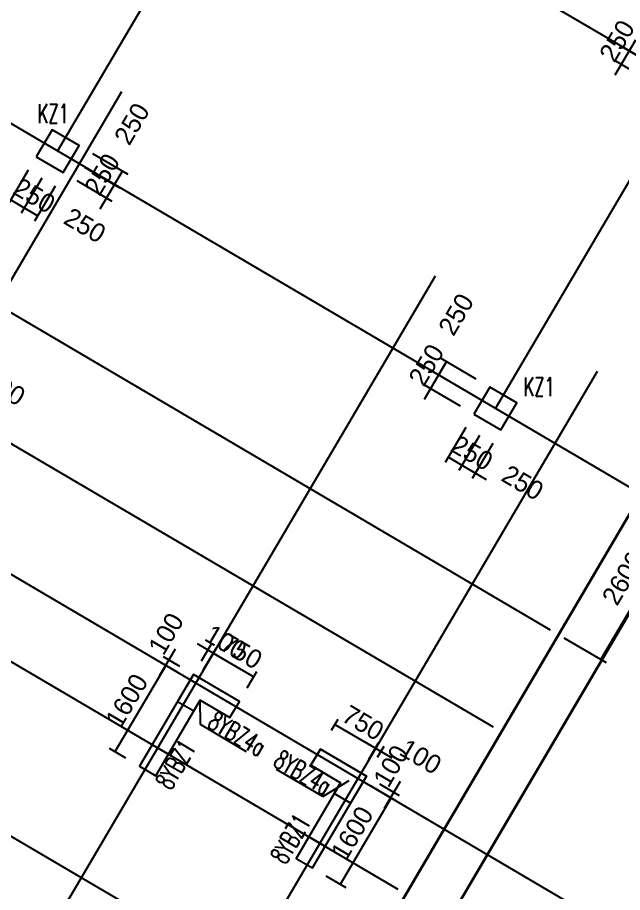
# Model space of a CAD drawing. Extents: x 387171 to 699106, y 11966 to 245688.
# Drawn here: x 628343 to 637994, y 110324 to 124287 of the extents above; entities that cross this region are included whole.
import ezdxf

# ---------------------------------------------------------------- set-up
doc = ezdxf.new("R2010")
doc.units = 0
doc.header["$LTSCALE"] = 100
doc.header["$MEASUREMENT"] = 0
for name, color, linetype in [('b边缘构件', 235, 'Continuous'), ('COLU', 7, 'Continuous'), ('DIM', 3, 'Continuous'), ('DOTE', 253, 'Continuous'), ('L-AXIS', 3, 'Continuous'), ('NUM', 7, 'Continuous'), ('wall-主楼', 2, 'Continuous'), ('Y阴影', 254, 'Continuous'), ('小尺寸', 4, 'Continuous'), ('边缘构件标注', 1, 'Continuous')]:
    doc.layers.add(name, color=color, linetype=linetype)
doc.styles.get("Standard").update_dxf_attribs({"font": 'standard'})
doc.styles.add('tk', font='tk')
doc.dimstyles.get("Standard").update_dxf_attribs({"dimtxt": 300, "dimasz": 100, "dimexe": 100, "dimexo": 250, "dimgap": 100, "dimtad": 0, "dimtoh": 1, "dimdec": 0, "dimdsep": 46, "dimcen": 0.09, "dimclrt": 7, "dimadec": 0, "dimazin": 0, "dimtfac": 1, "dimtdec": 4, "dimtofl": 0, "dimtmove": 0, "dimatfit": 3, "dimfxl": 1, "dimtolj": 1, "dimtzin": 0, "dimarcsym": 0})

# ---------------------------------------------------------------- blocks, each defined once
blk = doc.blocks.new('*D432')
at = {"layer": 'L-AXIS', "color": 0, "linetype": 'ByBlock', "lineweight": -2}
for p, q in [((638375, 116631), (639052, 116233)), ((637648, 114043), (638966, 116284)), ((637057, 114390), (637735, 113992))]:
    blk.add_line(p, q, dxfattribs=at)
for points in [[(638966, 116284), (638930, 116189), (638901, 116206)], [(637648, 114043), (637685, 114137), (637713, 114120)]]:
    blk.add_solid(points, dxfattribs=at)
at = {"layer": 'L-AXIS', "color": 7, "linetype": 'Continuous', "lineweight": -2, "insert": (638006, 115341), "char_height": 300, "width": 775, "attachment_point": 5, "rotation": 59.5454, "style": 'tk'}
blk.add_mtext('2600', dxfattribs=at)
blk = doc.blocks.new('*D3494')
at = {"layer": '小尺寸', "color": 0, "linetype": 'ByBlock', "lineweight": -2}
for p, q in [((630859, 114207), (630605, 113776)), ((630934, 113930), (630671, 114085)), ((630884, 113844), (630620, 113999))]:
    blk.add_line(p, q, dxfattribs=at)
for points in [[(630757, 114034), (630794, 114129), (630822, 114112)], [(630707, 113948), (630670, 113853), (630642, 113870)]]:
    blk.add_solid(points, dxfattribs=at)
at = {"layer": '小尺寸', "color": 7, "linetype": 'Continuous', "lineweight": -2, "insert": (630713, 114453), "char_height": 300, "width": 476.67, "attachment_point": 5, "rotation": 59.5454, "style": 'tk'}
blk.add_mtext('100', dxfattribs=at)
blk = doc.blocks.new('*D3083')
at = {"layer": '小尺寸', "color": 0, "linetype": 'ByBlock', "lineweight": -2}
for p, q in [((630707, 113948), (629896, 112569)), ((630884, 113844), (630620, 113999)), ((630073, 112465), (629809, 112620))]:
    blk.add_line(p, q, dxfattribs=at)
for points in [[(630707, 113948), (630670, 113853), (630642, 113870)], [(629896, 112569), (629932, 112663), (629961, 112647)]]:
    blk.add_solid(points, dxfattribs=at)
at = {"layer": '小尺寸', "color": 7, "linetype": 'Continuous', "lineweight": -2, "insert": (630086, 113385), "char_height": 300, "width": 685, "attachment_point": 5, "rotation": 59.5454, "style": 'tk'}
blk.add_mtext('1600', dxfattribs=at)
blk = doc.blocks.new('*D3973')
at = {"layer": '小尺寸', "color": 0, "linetype": 'ByBlock', "lineweight": -2}
for p, q in [((631207, 114295), (631638, 114042)), ((631277, 114019), (631430, 114280)), ((631312, 113882), (631516, 114229))]:
    blk.add_line(p, q, dxfattribs=at)
for points in [[(631379, 114194), (631285, 114230), (631302, 114259)], [(631466, 114143), (631560, 114107), (631543, 114078)]]:
    blk.add_solid(points, dxfattribs=at)
at = {"layer": '小尺寸', "color": 7, "linetype": 'Continuous', "lineweight": -2, "insert": (631667, 114315), "char_height": 300, "width": 476.67, "attachment_point": 5, "rotation": 329.5454, "style": 'tk'}
blk.add_mtext('100', dxfattribs=at)
blk = doc.blocks.new('*D3882')
at = {"layer": '小尺寸', "color": 0, "linetype": 'ByBlock', "lineweight": -2}
for p, q in [((631312, 113882), (631516, 114229)), ((631466, 114143), (632112, 113763)), ((632009, 113588), (632163, 113849))]:
    blk.add_line(p, q, dxfattribs=at)
for points in [[(631466, 114143), (631560, 114107), (631543, 114078)], [(632112, 113763), (632017, 113799), (632034, 113828)]]:
    blk.add_solid(points, dxfattribs=at)
at = {"layer": '小尺寸', "color": 7, "linetype": 'Continuous', "lineweight": -2, "insert": (631916, 114169), "char_height": 300, "width": 566.67, "attachment_point": 5, "rotation": 329.5454, "style": 'tk'}
blk.add_mtext('750', dxfattribs=at)
blk = doc.blocks.new('*D3408')
at = {"layer": '小尺寸', "color": 0, "linetype": 'ByBlock', "lineweight": -2}
for p, q in [((627676, 118352), (627158, 118656)), ((627225, 118374), (627382, 118640)), ((627498, 118445), (627554, 118539))]:
    blk.add_line(p, q, dxfattribs=at)
for points in [[(627331, 118554), (627236, 118591), (627253, 118619)], [(627503, 118453), (627598, 118417), (627581, 118388)]]:
    blk.add_solid(points, dxfattribs=at)
at = {"layer": '小尺寸', "color": 7, "linetype": 'Continuous', "lineweight": -2, "insert": (628135, 118372), "char_height": 300, "width": 566.67, "attachment_point": 5, "rotation": 329.5454, "style": 'tk'}
blk.add_mtext('200', dxfattribs=at)
blk = doc.blocks.new('*D3805')
at = {"layer": '小尺寸', "color": 0, "linetype": 'ByBlock', "lineweight": -2}
for p, q in [((633353, 112914), (633457, 113091)), ((633406, 113005), (634053, 112625)), ((633949, 112448), (634104, 112711))]:
    blk.add_line(p, q, dxfattribs=at)
for points in [[(633406, 113005), (633501, 112969), (633484, 112940)], [(634053, 112625), (633958, 112661), (633975, 112690)]]:
    blk.add_solid(points, dxfattribs=at)
at = {"layer": '小尺寸', "color": 7, "linetype": 'Continuous', "lineweight": -2, "insert": (633856, 113031), "char_height": 300, "width": 566.67, "attachment_point": 5, "rotation": 329.5454, "style": 'tk'}
blk.add_mtext('750', dxfattribs=at)
blk = doc.blocks.new('*D4580')
at = {"layer": '小尺寸', "color": 0, "linetype": 'ByBlock', "lineweight": -2}
for p, q in [((633881, 112726), (634312, 112473)), ((633949, 112448), (634104, 112711)), ((634086, 112483), (634190, 112660))]:
    blk.add_line(p, q, dxfattribs=at)
for points in [[(634053, 112625), (633958, 112661), (633975, 112690)], [(634139, 112574), (634234, 112538), (634217, 112509)]]:
    blk.add_solid(points, dxfattribs=at)
at = {"layer": '小尺寸', "color": 7, "linetype": 'Continuous', "lineweight": -2, "insert": (634775, 112491), "char_height": 300, "width": 476.67, "attachment_point": 5, "rotation": 329.5454, "style": 'tk'}
blk.add_mtext('100', dxfattribs=at)
blk = doc.blocks.new('*D4315')
at = {"layer": '小尺寸', "color": 0, "linetype": 'ByBlock', "lineweight": -2}
for p, q in [((633979, 112024), (634381, 111788)), ((634116, 112059), (634432, 111874)), ((634447, 112097), (634194, 111666))]:
    blk.add_line(p, q, dxfattribs=at)
for points in [[(634346, 111924), (634382, 112019), (634411, 112002)], [(634295, 111838), (634259, 111744), (634230, 111760)]]:
    blk.add_solid(points, dxfattribs=at)
at = {"layer": '小尺寸', "color": 7, "linetype": 'Continuous', "lineweight": -2, "insert": (634302, 112343), "char_height": 300, "width": 476.67, "attachment_point": 5, "rotation": 59.5454, "style": 'tk'}
blk.add_mtext('100', dxfattribs=at)
blk = doc.blocks.new('*D4192')
at = {"layer": '小尺寸', "color": 0, "linetype": 'ByBlock', "lineweight": -2}
for p, q in [((633987, 112019), (634389, 111783)), ((634303, 111834), (633492, 110454)), ((633262, 110589), (633578, 110404))]:
    blk.add_line(p, q, dxfattribs=at)
for points in [[(634303, 111834), (634266, 111739), (634237, 111756)], [(633492, 110454), (633528, 110549), (633557, 110532)]]:
    blk.add_solid(points, dxfattribs=at)
at = {"layer": '小尺寸', "color": 7, "linetype": 'Continuous', "lineweight": -2, "insert": (633682, 111271), "char_height": 300, "width": 685, "attachment_point": 5, "rotation": 59.5454, "style": 'tk'}
blk.add_mtext('1600', dxfattribs=at)
blk = doc.blocks.new('*D1953')
at = {"layer": 'DIM', "color": 0, "linetype": 'ByBlock', "lineweight": -2}
for p, q in [((638203, 123925), (637874, 123365)), ((638576, 123474), (638015, 123803)), ((638449, 123258), (637889, 123588))]:
    blk.add_line(p, q, dxfattribs=at)
for points in [[(638102, 123753), (638138, 123847), (638167, 123830)], [(637975, 123537), (637939, 123442), (637910, 123459)]]:
    blk.add_solid(points, dxfattribs=at)
at = {"layer": 'DIM', "color": 7, "linetype": 'Continuous', "lineweight": -2, "insert": (637907, 123914), "char_height": 300, "width": 566.67, "attachment_point": 5, "rotation": 59.5454, "style": 'tk'}
blk.add_mtext('250', dxfattribs=at)
blk = doc.blocks.new('*D2181')
at = {"layer": 'DIM', "color": 0, "linetype": 'ByBlock', "lineweight": -2}
for p, q in [((635661, 118517), (635101, 118847)), ((635187, 118796), (635061, 118580)), ((635535, 118302), (634974, 118631))]:
    blk.add_line(p, q, dxfattribs=at)
for points in [[(635187, 118796), (635151, 118701), (635122, 118718)], [(635061, 118580), (635097, 118675), (635126, 118658)]]:
    blk.add_solid(points, dxfattribs=at)
at = {"layer": 'DIM', "color": 7, "linetype": 'Continuous', "lineweight": -2, "insert": (635340, 119549), "char_height": 300, "width": 566.67, "attachment_point": 5, "rotation": 59.5454, "style": 'tk'}
blk.add_mtext('250', dxfattribs=at)
blk = doc.blocks.new('*D2317')
at = {"layer": 'DIM', "color": 0, "linetype": 'ByBlock', "lineweight": -2}
for p, q in [((635162, 118753), (634832, 118192)), ((635535, 118302), (634974, 118631)), ((635408, 118086), (634848, 118416))]:
    blk.add_line(p, q, dxfattribs=at)
for points in [[(635061, 118580), (635097, 118675), (635126, 118658)], [(634934, 118365), (634898, 118270), (634869, 118287)]]:
    blk.add_solid(points, dxfattribs=at)
at = {"layer": 'DIM', "color": 7, "linetype": 'Continuous', "lineweight": -2, "insert": (634865, 118742), "char_height": 300, "width": 566.67, "attachment_point": 5, "rotation": 59.5454, "style": 'tk'}
blk.add_mtext('250', dxfattribs=at)
blk = doc.blocks.new('*D1911')
at = {"layer": 'DIM', "color": 0, "linetype": 'ByBlock', "lineweight": -2}
for p, q in [((635497, 117744), (635167, 117184)), ((635712, 117617), (635383, 117057)), ((635218, 117270), (635433, 117143))]:
    blk.add_line(p, q, dxfattribs=at)
for points in [[(635218, 117270), (635313, 117233), (635296, 117205)], [(635433, 117143), (635339, 117179), (635356, 117208)]]:
    blk.add_solid(points, dxfattribs=at)
at = {"layer": 'DIM', "color": 7, "linetype": 'Continuous', "lineweight": -2, "insert": (635595, 117338), "char_height": 300, "width": 566.67, "attachment_point": 5, "rotation": 329.5454, "style": 'tk'}
blk.add_mtext('250', dxfattribs=at)
blk = doc.blocks.new('*D2847')
at = {"layer": 'DIM', "color": 0, "linetype": 'ByBlock', "lineweight": -2}
for p, q in [((635712, 117617), (635383, 117057)), ((635928, 117490), (635598, 116930)), ((635261, 117244), (635821, 116915))]:
    blk.add_line(p, q, dxfattribs=at)
for points in [[(635433, 117143), (635339, 117179), (635356, 117208)], [(635649, 117016), (635744, 116980), (635727, 116951)]]:
    blk.add_solid(points, dxfattribs=at)
at = {"layer": 'DIM', "color": 7, "linetype": 'Continuous', "lineweight": -2, "insert": (636402, 116864), "char_height": 300, "width": 566.67, "attachment_point": 5, "rotation": 329.5454, "style": 'tk'}
blk.add_mtext('250', dxfattribs=at)
blk = doc.blocks.new('*D2735')
at = {"layer": 'DIM', "color": 0, "linetype": 'ByBlock', "lineweight": -2}
for p, q in [((628514, 121849), (628185, 121289)), ((628730, 121723), (628400, 121162)), ((628236, 121375), (628451, 121249))]:
    blk.add_line(p, q, dxfattribs=at)
for points in [[(628236, 121375), (628330, 121339), (628313, 121310)], [(628451, 121249), (628356, 121285), (628373, 121314)]]:
    blk.add_solid(points, dxfattribs=at)
at = {"layer": 'DIM', "color": 7, "linetype": 'Continuous', "lineweight": -2, "insert": (628612, 121444), "char_height": 300, "width": 566.67, "attachment_point": 5, "rotation": 329.5454, "style": 'tk'}
blk.add_mtext('250', dxfattribs=at)
blk = doc.blocks.new('*D2360')
at = {"layer": 'DIM', "color": 0, "linetype": 'ByBlock', "lineweight": -2}
for p, q in [((628730, 121723), (628400, 121162)), ((628945, 121596), (628616, 121036)), ((628451, 121249), (628667, 121122))]:
    blk.add_line(p, q, dxfattribs=at)
for points in [[(628451, 121249), (628546, 121212), (628529, 121184)], [(628667, 121122), (628572, 121158), (628589, 121187)]]:
    blk.add_solid(points, dxfattribs=at)
at = {"layer": 'DIM', "color": 7, "linetype": 'Continuous', "lineweight": -2, "insert": (629419, 120969), "char_height": 300, "width": 566.67, "attachment_point": 5, "rotation": 329.5454, "style": 'tk'}
blk.add_mtext('250', dxfattribs=at)
blk = doc.blocks.new('*D3318')
at = {"layer": 'DIM', "color": 0, "linetype": 'ByBlock', "lineweight": -2}
for p, q in [((629414, 121900), (629975, 121571)), ((629660, 121234), (629990, 121794)), ((629288, 121685), (629848, 121355))]:
    blk.add_line(p, q, dxfattribs=at)
for points in [[(629888, 121621), (629925, 121716), (629953, 121699)], [(629762, 121406), (629725, 121311), (629697, 121328)]]:
    blk.add_solid(points, dxfattribs=at)
at = {"layer": 'DIM', "color": 7, "linetype": 'Continuous', "lineweight": -2, "insert": (629693, 121783), "char_height": 300, "width": 566.67, "attachment_point": 5, "rotation": 59.5454, "style": 'tk'}
blk.add_mtext('250', dxfattribs=at)
blk = doc.blocks.new('*D3208')
at = {"layer": 'DIM', "color": 0, "linetype": 'ByBlock', "lineweight": -2}
for p, q in [((629541, 122116), (630101, 121786)), ((629414, 121900), (629975, 121571)), ((629888, 121621), (630015, 121837))]:
    blk.add_line(p, q, dxfattribs=at)
for points in [[(630015, 121837), (629979, 121742), (629950, 121759)], [(629888, 121621), (629925, 121716), (629953, 121699)]]:
    blk.add_solid(points, dxfattribs=at)
at = {"layer": 'DIM', "color": 7, "linetype": 'Continuous', "lineweight": -2, "insert": (630168, 122590), "char_height": 300, "width": 566.67, "attachment_point": 5, "rotation": 59.5454, "style": 'tk'}
blk.add_mtext('250', dxfattribs=at)
blk = doc.blocks.new('后浇带现场')
at = {"color": 6, "lineweight": 30}
for points in [[(821257, 720830), (821257, 688843), (805860, 662656), (825600, 651049), (814026, 631365), (812236, 611185), (845904, 608199)], [(822057, 720830), (822057, 688625), (806955, 662940), (826695, 651333), (814807, 631115), (813104, 611911), (845975, 608996)]]:
    blk.add_lwpolyline(points, dxfattribs=at)

msp = doc.modelspace()

# ---------------------------------------------------------------- hatches: boundary and pattern name
at = {"layer": 'Y阴影'}
h = msp.add_hatch(dxfattribs=at)
h.set_pattern_fill('ANSI31', color=256, scale=25, angle=-30.45463, style=0)
h.set_pattern_definition([])
h.paths.add_polyline_path([(631149.8, 113803.5), (630896.4, 113372.5), (631155, 113220.4), (631256.4, 113392.8), (631730.5, 113114), (631882.5, 113372.7)], flags=0)
h = msp.add_hatch(dxfattribs=at)
h.set_pattern_fill('ANSI31', color=256, scale=25, angle=-30.45463, style=0)
h.set_pattern_definition([])
h.paths.add_polyline_path([(630490.9, 112682.8), (630288.1, 112338), (630546.8, 112186), (630749.5, 112530.8)], flags=0)
h = msp.add_hatch(dxfattribs=at)
h.set_pattern_fill('ANSI31', color=256, scale=25, angle=-30.45463, style=0)
h.set_pattern_definition([])
h.paths.add_polyline_path([(633908.3, 112181.5), (633654.9, 111750.5), (633396.3, 111902.6), (633497.6, 112075), (633023.5, 112353.8), (633175.6, 112612.4)], flags=0)
h = msp.add_hatch(dxfattribs=at)
h.set_pattern_fill('ANSI31', color=256, scale=25, angle=-30.45463, style=0)
h.set_pattern_definition([])
h.paths.add_polyline_path([(632990.8, 111213), (632788, 110868.2), (633046.6, 110716.1), (633249.4, 111060.9)], flags=0)

# ---------------------------------------------------------------- linework, layer by layer
at = {"layer": 'b边缘构件'}
for points in [[(631149.8, 113803.5), (630896.4, 113372.5), (631155, 113220.4), (631256.4, 113392.8), (631730.5, 113114), (631882.5, 113372.7), (631149.8, 113803.5)], [(630490.9, 112682.8), (630288.1, 112338), (630546.8, 112186), (630749.5, 112530.8), (630490.9, 112682.8)], [(633908.3, 112181.5), (633654.9, 111750.5), (633396.3, 111902.6), (633497.6, 112075), (633023.5, 112353.8), (633175.6, 112612.4), (633908.3, 112181.5)], [(632990.8, 111213), (632788, 110868.2), (633046.6, 110716.1), (633249.4, 111060.9), (632990.8, 111213)]]:
    msp.add_lwpolyline(points, dxfattribs=at)
at = {"layer": 'COLU'}
for points in [[(628641, 122064.9), (629072, 121811.5), (629325.5, 122242.5), (628894.4, 122495.9)], [(635623.5, 117959.4), (636054.5, 117705.9), (636307.9, 118137), (635876.9, 118390.4)]]:
    msp.add_lwpolyline(points, close=True, dxfattribs=at)
at = {"layer": 'DOTE'}
for p, q in [((628983.2, 122153.7), (646343.1, 151678.2)), ((587628.3, 143453.4), (636841.8, 114516.9)), ((585803.6, 140350.1), (639805.6, 108598)), ((645989.3, 119114.8), (611077, 139642.5)), ((647775.5, 111104.2), (601053.4, 138575.8)), ((635965.7, 118048.2), (647826.1, 138219.7)), ((597120.7, 129519.7), (633192.4, 108310.3)), ((630003.3, 123099.4), (624360.9, 113503)), ((621063.7, 121706), (635929.5, 112965.2)), ((635003.1, 120159.6), (628600.4, 109270.2)), ((619543.1, 119119.9), (634408.9, 110379.1)), ((637589.2, 118639.1), (625971.5, 98880.3))]:
    msp.add_line(p, q, dxfattribs=at)
at = {"layer": 'wall-主楼'}
for points in [[(631882.5, 113372.7), (631149.8, 113803.5), (630288.1, 112338), (630546.8, 112186), (631256.4, 113392.8), (631730.5, 113114)], [(633046.6, 110716.1), (633908.3, 112181.5), (633175.6, 112612.4), (633023.5, 112353.8), (633497.6, 112075), (632788, 110868.2)]]:
    msp.add_lwpolyline(points, close=True, dxfattribs=at)
at = {"layer": '边缘构件标注', "color": 200}
for p, q in [((631259.8, 113004.2), (631256.4, 113392.8)), ((631996.3, 112571.2), (631259.8, 113004.2)), ((633212.1, 111856.3), (632475.7, 112289.3)), ((633212.1, 111856.3), (633634.5, 112110.5))]:
    msp.add_line(p, q, dxfattribs=at)

# ---------------------------------------------------------------- block references
at = {"color": 3, "lineweight": 30}
msp.add_blockref('后浇带现场', (-182998.7, -527042.1), dxfattribs=at)

# ---------------------------------------------------------------- texts
at = {"layer": 'NUM', "color": 200, "width": 0.7}
for p in [(628662.7, 122602.3), (636414, 118243)]:
    msp.add_text('KZ1', height=300, dxfattribs=at).set_placement(p)
at = {"layer": '边缘构件标注', "color": 200, "width": 0.7}
for s, rotation, p in [('8YBZ4a', 329.54537, (631356.7, 112971.1)), ('8YBZ1', 59.54537, (630787.8, 111940.3)), ('8YBZ4a', 329.54537, (632404.6, 112354.9)), ('8YBZ1', 59.54537, (632619, 110752.5))]:
    msp.add_text(s, height=300, rotation=rotation, dxfattribs=at).set_placement(p)

# ---------------------------------------------------------------- dimensions: what is measured, and where the dimension line sits
at = {"layer": 'DIM', "color": 200}
for p1, p2, picture, middle in [((638791.3, 123347.1), (638664.6, 123131.6), '*D1953', (637648.9, 123475.8)), ((629198.7, 122027), (629325.5, 122242.5), '*D3208', (629910.1, 122151.7)), ((628641, 122064.9), (628856.5, 121938.2), '*D2735', (628174.3, 121701.3)), ((629072, 121811.5), (629198.7, 122027), '*D3318', (629435.6, 121344.7)), ((628856.5, 121938.2), (629072, 121811.5), '*D2360', (628981.2, 121226.8)), ((635876.9, 118390.4), (635750.2, 118174.9), '*D2181', (635082.3, 119110.6)), ((635750.2, 118174.9), (635623.5, 117959.4), '*D2317', (634607.8, 118303.6)), ((635623.5, 117959.4), (635839, 117832.7), '*D1911', (635156.7, 117595.8)), ((635839, 117832.7), (636054.5, 117705.9), '*D2847', (635963.7, 117121.3))]:
    dim = msp.add_aligned_dim(p1=p1, p2=p2, distance=-800, dimstyle='Standard', dxfattribs=at)
    dim.commit()
    dim.dimension.update_dxf_attribs({"geometry": picture, "text_midpoint": middle})
at = {"layer": 'L-AXIS'}
dim = msp.add_linear_dim(base=(638966.3, 116283.9), p1=(636841.8, 114516.9), p2=(638159.6, 116758.2), angle=59.54537, dimstyle='Standard', dxfattribs=at)
dim.commit()
dim.dimension.update_dxf_attribs({"geometry": '*D432', "text_midpoint": (638005.6, 115340.7)})
at = {"layer": '小尺寸'}
for base, p1, p2, angle, picture, middle in [((627330.9, 118554.3), (627371.7, 118229), (627097.9, 118158), 149.54537, '*D3408', (627717.9, 118616.8)), ((630706.6, 113948.1), (631149.8, 113803.5), (631099.1, 113717.3), 59.54537, '*D3494', (630516.4, 114117.9)), ((631465.5, 114143.2), (631149.8, 113803.5), (631185.3, 113666.6), 149.54537, '*D3973', (631332, 114511.7)), ((632112.1, 113763), (631185.3, 113666.6), (631882.5, 113372.7), 149.54537, '*D3882', (631915.5, 114168.6)), ((629895.6, 112568.8), (631099.1, 113717.3), (630288.1, 112338), 59.54537, '*D3083', (630085.6, 113385.2)), ((634053, 112624.9), (633226.3, 112698.6), (633822.1, 112232.2), 329.54537, '*D3805', (633856.5, 113030.5)), ((634139.2, 112574.3), (633822.1, 112232.2), (633959, 112267.8), 329.54537, '*D4580', (634440, 112687.4)), ((634294.9, 111838.2), (633900.7, 112186), (633763.8, 112150.5), 59.54537, '*D4315', (634104.8, 112008)), ((633491.6, 110454.5), (633771.4, 112146), (633046.6, 110716.1), 59.54537, '*D4192', (633681.5, 111270.8))]:
    dim = msp.add_linear_dim(base=base, p1=p1, p2=p2, angle=angle, dimstyle='Standard', dxfattribs=at)
    dim.commit()
    dim.dimension.update_dxf_attribs({"geometry": picture, "text_midpoint": middle})

doc.saveas('drawing.dxf')
